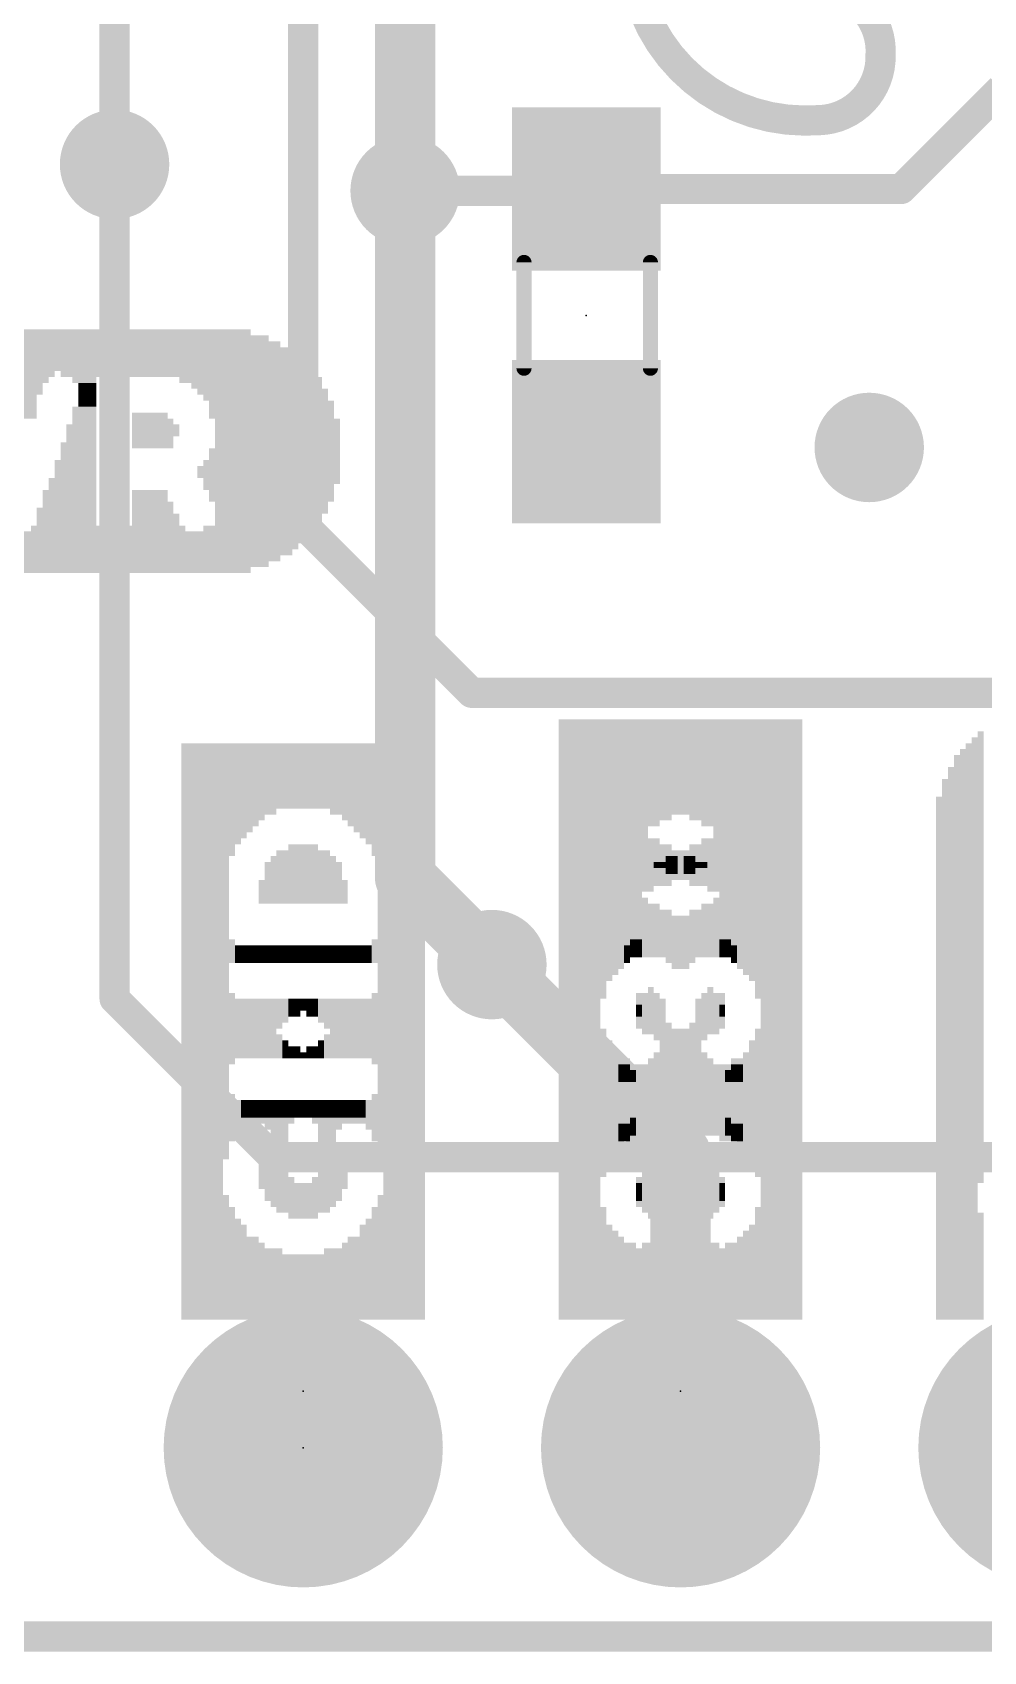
# Model space of a CAD drawing. Extents: x -27.9 to 58.7, y -12 to 40.1.
# Drawn here: x 5.8 to 12.2, y -0.1 to 10.79 of the extents above; entities that cross this region are included whole.
import ezdxf

# ---------------------------------------------------------------- set-up
doc = ezdxf.new("R2010")
doc.units = 0
for name, color, linetype in [('1', 12, 'CONTINUOUS'), ('16', 132, 'CONTINUOUS'), ('17', 110, 'CONTINUOUS'), ('18', 110, 'CONTINUOUS'), ('20', 31, 'CONTINUOUS'), ('21', 41, 'CONTINUOUS'), ('22', 40, 'CONTINUOUS'), ('23', 53, 'CONTINUOUS'), ('24', 53, 'CONTINUOUS'), ('51', 53, 'CONTINUOUS')]:
    doc.layers.add(name, color=color, linetype=linetype)

# ---------------------------------------------------------------- blocks, each defined once
blk = doc.blocks.new('RECT')
blk.add_solid([(-0.5, -0.5), (0.5, -0.5), (-0.5, 0.5), (0.5, 0.5)])
blk = doc.blocks.new('ROUNDP')
at = {"const_width": 0.5}
blk.add_lwpolyline([(0, -0.25, 1), (0, 0.25, 1), (0, -0.25)], format="xyb", dxfattribs=at)
blk = doc.blocks.new('ROUNDV')
at = {"const_width": 0.5}
blk.add_lwpolyline([(0, -0.25, 1), (0, 0.25, 1), (0, -0.25)], format="xyb", dxfattribs=at)

msp = doc.modelspace()

# ---------------------------------------------------------------- linework, layer by layer
at = {"layer": '1'}
for points, const_width in [([(8.3058, 12.9032), (8.3058, 9.7282)], 0.4064), ([(7.62, 11.938), (7.62, 7.4839)], 0.2032), ([(6.35, 10.8966), (6.35, 9.906)], 0.2032), ([(11.645, 9.74), (12.319, 10.414)], 0.2032), ([(9.5132, 9.7282), (8.3058, 9.7282)], 0.2032), ([(9.525, 9.74), (9.5132, 9.7282)], 0.2032), ([(9.525, 9.74), (11.645, 9.74)], 0.2032), ([(7.62, 7.4839), (8.7539, 6.35)], 0.2032), ([(8.7539, 6.35), (12.7, 6.35)], 0.2032), ([(10.16, 3.2512), (8.89, 4.5212)], 0.4064), ([(10.16, 1.27), (10.16, 3.2512)], 0.4064), ([(0, 0), (25.4, 0)], 0.2032)]:
    msp.add_lwpolyline(points, dxfattribs=dict(at, const_width=const_width))
for points, const_width in [([(6.2992, 9.906, 1), (6.4008, 9.906)], 0.1016), ([(8.2042, 9.7282, 1), (8.4074, 9.7282)], 0.2032), ([(8.3058, 9.779, 1), (8.3058, 9.6774)], 0.1016), ([(9.4773, 9.7641, 1), (9.5491, 9.6923)], 0.1016), ([(9.525, 9.7908, 1), (9.525, 9.6892)], 0.1016), ([(9.5609, 9.7041, 1), (9.4891, 9.7759)], 0.1016), ([(9.5132, 9.6774, 1), (9.5132, 9.779)], 0.1016), ([(11.6091, 9.7759, 1), (11.6809, 9.7041)], 0.1016), ([(11.645, 9.6892, 1), (11.645, 9.7908)], 0.1016), ([(7.6559, 7.5198, 1), (7.5841, 7.4479)], 0.1016), ([(7.5692, 7.4839, 1), (7.6708, 7.4839)], 0.1016), ([(8.7539, 6.4008, 1), (8.7539, 6.2992)], 0.1016), ([(8.7179, 6.3141, 1), (8.7898, 6.3859)], 0.1016), ([(8.9618, 4.593, 1), (8.8182, 4.4494)], 0.2032), ([(10.2616, 3.2512, 1), (10.0584, 3.2512)], 0.2032), ([(10.0882, 3.1794, 1), (10.2318, 3.323)], 0.2032), ([(10.0584, 1.27, 1), (10.2616, 1.27)], 0.2032)]:
    msp.add_lwpolyline(points, format="xyb", dxfattribs=dict(at, const_width=const_width))
at = {"layer": '16'}
for points, const_width in [([(6.35, 9.906), (6.35, 4.291)], 0.2032), ([(8.3058, 9.7282), (8.3058, 5.1054)], 0.4064), ([(8.3058, 5.1054), (8.89, 4.5212)], 0.4064), ([(6.35, 4.291), (7.4152, 3.2258)], 0.2032), ([(7.4152, 3.2258), (13.2842, 3.2258)], 0.2032), ([(0, 0), (25.4, 0)], 0.2032)]:
    msp.add_lwpolyline(points, dxfattribs=dict(at, const_width=const_width))
for points, const_width in [([(6.4008, 9.906, 1), (6.2992, 9.906)], 0.1016), ([(8.4074, 9.7282, 1), (8.2042, 9.7282)], 0.2032), ([(8.3776, 5.1772, 1), (8.234, 5.0336)], 0.2032), ([(8.2042, 5.1054, 1), (8.4074, 5.1054)], 0.2032), ([(8.8182, 4.4494, 1), (8.9618, 4.593)], 0.2032), ([(6.3859, 4.3269, 1), (6.3141, 4.2551)], 0.1016), ([(6.2992, 4.291, 1), (6.4008, 4.291)], 0.1016), ([(7.4152, 3.2766, 1), (7.4152, 3.175)], 0.1016), ([(7.3793, 3.1899, 1), (7.4511, 3.2617)], 0.1016)]:
    msp.add_lwpolyline(points, format="xyb", dxfattribs=dict(at, const_width=const_width))
at = {"layer": '20'}
for points, const_width in [([(9.8298, 11.3792, 0.4142), (10.9906, 10.2006)], 0.2032), ([(11.5062, 10.6426, 0.4142), (11.1125, 11.0871)], 0.2032), ([(11.0922, 10.2032, 0.4142), (11.5062, 10.6426)], 0.2032), ([(11.557, 10.6441, 1), (11.4554, 10.6411)], 0.1016), ([(11.4555, 10.6457, 1), (11.5569, 10.6395)], 0.1016), ([(10.9893, 10.2514, 1), (10.9918, 10.1499)], 0.1016), ([(10.9902, 10.1498, 1), (10.991, 10.2514)], 0.1016), ([(11.0907, 10.254, 1), (11.0937, 10.1524)], 0.1016), ([(11.0934, 10.1524, 1), (11.0909, 10.254)], 0.1016)]:
    msp.add_lwpolyline(points, format="xyb", dxfattribs=dict(at, const_width=const_width))
at = {"layer": '20', "const_width": 0.2032}
for points in [[(11.0922, 10.2032), (10.9906, 10.2006)], [(25.4, 0), (0, 0)]]:
    msp.add_lwpolyline(points, dxfattribs=at)
at = {"layer": '23'}
for p in [(9.525, 8.89), (7.62, 1.651), (10.16, 1.651), (7.62, 1.27)]:
    msp.add_point(p, dxfattribs=at)
at = {"layer": '24'}
for p in [(7.62, 1.651), (10.16, 1.651)]:
    msp.add_point(p, dxfattribs=at)
at = {"layer": '51', "const_width": 0.1016}
for points in [[(9.106, 9.246), (9.106, 8.534)], [(9.957, 9.246), (9.957, 8.534)]]:
    msp.add_lwpolyline(points, dxfattribs=at)
at = {"layer": '51', "const_width": 0.0508}
for points in [[(9.1314, 9.246, 1), (9.0806, 9.246)], [(9.9824, 9.246, 1), (9.9316, 9.246)], [(9.0806, 8.534, 1), (9.1314, 8.534)], [(9.9316, 8.534, 1), (9.9824, 8.534)]]:
    msp.add_lwpolyline(points, format="xyb", dxfattribs=at)

# ---------------------------------------------------------------- block references
at = {"layer": '1', "xscale": 1.1, "rotation": 270}
for p in [(9.525, 9.74), (9.525, 8.04)]:
    msp.add_blockref('RECT', p, dxfattribs=at)
at = {"layer": '17', "xscale": 1.8796, "yscale": 1.8796, "rotation": 90}
for p in [(7.62, 1.27), (7.62, 1.27), (10.16, 1.27), (10.16, 1.27), (12.7, 1.27), (12.7, 1.27)]:
    msp.add_blockref('ROUNDP', p, dxfattribs=at)
at = {"layer": '18', "xscale": 0.7366, "yscale": 0.7366}
for p in [(6.35, 9.906), (6.35, 9.906), (8.3058, 9.7282), (8.3058, 9.7282), (11.43, 8.001), (11.43, 8.001), (8.89, 4.5212), (8.89, 4.5212)]:
    msp.add_blockref('ROUNDV', p, dxfattribs=at)
at = {"layer": '21', "yscale": 0.04}
for p, xscale in [((5.4464, 8.7356), 3.88), ((5.4464, 8.7756), 3.64), ((5.4464, 8.6156), 4.28), ((5.4464, 8.6556), 4.2), ((5.4464, 8.6956), 4.04), ((5.4464, 8.5356), 4.44), ((5.4464, 8.5756), 4.36), ((5.4264, 8.4956), 1.04), ((6.8464, 8.4956), 1.72), ((5.7064, 8.4556), 0.4), ((5.7064, 8.4156), 0.32), ((5.7064, 8.3756), 0.32), ((6.1464, 8.4556), 0.16), ((6.1664, 8.4156), 0.12), ((6.1664, 8.3756), 0.12), ((7.2664, 8.4556), 0.96), ((7.3064, 8.4156), 0.88), ((7.3464, 8.3756), 0.88), ((5.6864, 8.3356), 0.28), ((5.7064, 8.2956), 0.24), ((6.1664, 8.3356), 0.12), ((6.1664, 8.2956), 0.12), ((7.3664, 8.3356), 0.84), ((7.4064, 8.2956), 0.84), ((5.7064, 8.2556), 0.24), ((5.7064, 8.2156), 0.24), ((6.1464, 8.2556), 0.16), ((6.1464, 8.2156), 0.16), ((6.1464, 8.1756), 0.16), ((6.5864, 8.2156), 0.24), ((6.6064, 8.1756), 0.28), ((7.4064, 8.2556), 0.84), ((7.4064, 8.2156), 0.84), ((7.4464, 8.1756), 0.84), ((6.1264, 8.1356), 0.2), ((6.1264, 8.0956), 0.2), ((6.1264, 8.0556), 0.2), ((6.6264, 8.1356), 0.32), ((6.6264, 8.0956), 0.32), ((6.6064, 8.0556), 0.28), ((7.4464, 8.1356), 0.84), ((7.4464, 8.0956), 0.84), ((7.4464, 8.0556), 0.84), ((6.1064, 8.0156), 0.24), ((6.1064, 7.9756), 0.24), ((6.1064, 7.9356), 0.24), ((6.6064, 8.0156), 0.28), ((7.4264, 7.9756), 0.88), ((7.4264, 7.9356), 0.88), ((7.4464, 8.0156), 0.84), ((6.0864, 7.8956), 0.28), ((6.0864, 7.8556), 0.28), ((7.3864, 7.8556), 0.96), ((7.4064, 7.8956), 0.92), ((6.0664, 7.7756), 0.32), ((6.0664, 7.7356), 0.32), ((6.0864, 7.8156), 0.28), ((7.3864, 7.8156), 0.96), ((7.4064, 7.7756), 0.92), ((7.3864, 7.7356), 0.88), ((6.0464, 7.6956), 0.36), ((6.0464, 7.6556), 0.36), ((6.0464, 7.6156), 0.36), ((6.5864, 7.6956), 0.24), ((6.5864, 7.6556), 0.24), ((6.6064, 7.6156), 0.28), ((7.4064, 7.6956), 0.84), ((7.4064, 7.6556), 0.84), ((7.4064, 7.6156), 0.76), ((6.0264, 7.5756), 0.4), ((6.0264, 7.5356), 0.4), ((6.6064, 7.5756), 0.28), ((6.6264, 7.5356), 0.32), ((7.4064, 7.5756), 0.76), ((7.3864, 7.5356), 0.72), ((5.4464, 7.4156), 4.44), ((6.0264, 7.4556), 0.48), ((6.0264, 7.4956), 0.4), ((6.6264, 7.4556), 0.4), ((6.6264, 7.4956), 0.32), ((7.3264, 7.4556), 0.76), ((7.3864, 7.4956), 0.72), ((5.4464, 7.3756), 4.36), ((5.4464, 7.3356), 4.28), ((5.4464, 7.2956), 4.2), ((5.4464, 7.2556), 4.04), ((5.4464, 7.2156), 3.88), ((5.4464, 7.1756), 3.64)]:
    msp.add_blockref('RECT', p, dxfattribs=dict(at, xscale=xscale))
at = {"layer": '21', "yscale": 0.04, "rotation": 90}
for p, xscale in [((9.36, 4.151), 4.04), ((9.4, 4.151), 4.04), ((9.44, 4.151), 4.04), ((9.48, 4.151), 4.04), ((9.52, 4.151), 4.04), ((9.56, 4.151), 4.04), ((9.6, 4.151), 4.04), ((9.64, 5.231), 1.88), ((9.68, 5.931), 0.48), ((9.72, 5.951), 0.44), ((9.76, 5.951), 0.44), ((9.8, 5.951), 0.44), ((9.84, 5.931), 0.48), ((9.88, 5.931), 0.48), ((9.92, 5.911), 0.52), ((9.96, 5.911), 0.52), ((10, 5.891), 0.56), ((10.04, 5.891), 0.56), ((10.08, 5.871), 0.6), ((10.12, 5.871), 0.6), ((10.16, 5.851), 0.64), ((10.2, 5.851), 0.64), ((10.24, 5.831), 0.68), ((10.28, 5.831), 0.68), ((10.32, 5.811), 0.72), ((10.36, 5.811), 0.72), ((10.4, 5.791), 0.76), ((10.44, 5.791), 0.76), ((10.48, 5.771), 0.8), ((10.52, 5.771), 0.8), ((10.56, 5.751), 0.84), ((10.6, 5.751), 0.84), ((10.64, 5.731), 0.88), ((10.68, 5.711), 0.92), ((10.72, 4.151), 4.04), ((10.76, 4.151), 4.04), ((10.8, 4.151), 4.04), ((10.84, 4.151), 4.04), ((10.88, 4.151), 4.04), ((10.92, 4.151), 4.04), ((10.96, 4.151), 4.04), ((6.82, 4.071), 3.88), ((6.86, 4.071), 3.88), ((6.9, 4.071), 3.88), ((6.94, 4.071), 3.88), ((6.98, 4.071), 3.88), ((7.02, 4.071), 3.88), ((7.06, 4.071), 3.88), ((7.1, 4.611), 2.8), ((7.14, 5.631), 0.76), ((7.18, 5.671), 0.68), ((7.22, 5.691), 0.64), ((7.26, 5.711), 0.6), ((7.3, 5.731), 0.56), ((7.34, 5.751), 0.52), ((7.38, 5.771), 0.48), ((7.42, 5.771), 0.48), ((7.46, 5.791), 0.44), ((7.5, 5.791), 0.44), ((7.54, 5.791), 0.44), ((7.58, 5.791), 0.44), ((7.62, 5.791), 0.44), ((7.66, 5.791), 0.44), ((7.7, 5.791), 0.44), ((7.74, 5.791), 0.44), ((7.78, 5.791), 0.44), ((7.82, 5.771), 0.48), ((7.86, 5.771), 0.48), ((7.9, 5.751), 0.52), ((7.94, 5.751), 0.52), ((7.98, 5.731), 0.56), ((8.02, 5.711), 0.6), ((8.06, 5.691), 0.64), ((8.1, 5.651), 0.72), ((8.14, 5.591), 0.84), ((8.18, 4.071), 3.88), ((8.22, 4.071), 3.88), ((8.26, 4.071), 3.88), ((8.3, 4.071), 3.88), ((8.34, 4.071), 3.88), ((8.38, 4.071), 3.88), ((8.42, 4.071), 3.88), ((12.1, 4.071), 3.88), ((12.14, 4.091), 3.92), ((12.18, 4.571), 3.04), ((12.02, 4.031), 3.8), ((12.06, 4.051), 3.84), ((11.98, 3.991), 3.72), ((11.94, 3.951), 3.64), ((11.9, 3.891), 3.52), ((9.68, 5.191), 0.6), ((9.72, 5.191), 0.6), ((9.76, 5.191), 0.52), ((9.8, 5.191), 0.52), ((9.84, 5.211), 0.48), ((9.88, 5.191), 0.44), ((9.92, 5.211), 0.4), ((9.96, 5.191), 0.36), ((10, 5.211), 0.32), ((7.46, 5.091), 0.32), ((7.5, 5.111), 0.36), ((7.54, 5.131), 0.4), ((7.58, 5.131), 0.4), ((7.62, 5.131), 0.4), ((7.66, 5.131), 0.4), ((7.7, 5.131), 0.4), ((7.74, 5.111), 0.36), ((7.78, 5.111), 0.36), ((7.82, 5.091), 0.32), ((10.04, 5.191), 0.28), ((10.08, 5.191), 0.28), ((10.12, 5.191), 0.2), ((10.16, 5.191), 0.2), ((10.2, 5.191), 0.12), ((10.24, 5.191), 0.12), ((7.38, 5.051), 0.24), ((7.42, 5.071), 0.28), ((7.86, 5.071), 0.28), ((10.28, 5.191), 0.04), ((10.32, 5.191), 0.04), ((10.68, 4.751), 0.76), ((7.9, 5.011), 0.16), ((10.56, 4.791), 0.52), ((10.6, 4.771), 0.56), ((10.64, 4.771), 0.64), ((10.32, 4.771), 0.32), ((10.36, 4.771), 0.32), ((10.4, 4.791), 0.36), ((10.44, 4.791), 0.36), ((10.48, 4.791), 0.44), ((10.52, 4.791), 0.44), ((10.08, 4.671), 0.28), ((10.12, 4.651), 0.32), ((10.16, 4.671), 0.36), ((10.2, 4.691), 0.32), ((10.24, 4.731), 0.32), ((10.28, 4.731), 0.32), ((7.14, 4.611), 0.16), ((8.1, 4.611), 0.16), ((8.14, 4.591), 0.2), ((9.68, 4.551), 0.28), ((9.84, 4.631), 0.12), ((9.88, 4.631), 0.12), ((9.92, 4.651), 0.16), ((9.96, 4.651), 0.16), ((10, 4.671), 0.2), ((10.04, 4.671), 0.2), ((7.18, 4.591), 0.12), ((7.22, 4.591), 0.12), ((7.26, 4.591), 0.12), ((7.3, 4.591), 0.12), ((7.34, 4.591), 0.12), ((7.38, 4.591), 0.12), ((7.42, 4.591), 0.12), ((7.46, 4.591), 0.12), ((7.5, 4.591), 0.12), ((7.54, 4.591), 0.12), ((7.58, 4.591), 0.12), ((7.62, 4.591), 0.12), ((7.66, 4.591), 0.12), ((7.7, 4.591), 0.12), ((7.74, 4.591), 0.12), ((7.78, 4.591), 0.12), ((7.82, 4.591), 0.12), ((7.86, 4.591), 0.12), ((7.9, 4.591), 0.12), ((7.94, 4.591), 0.12), ((7.98, 4.591), 0.12), ((8.02, 4.591), 0.12), ((8.06, 4.591), 0.12), ((9.72, 4.551), 0.2), ((9.76, 4.571), 0.16), ((9.8, 4.591), 0.12), ((10.36, 4.211), 0.32), ((7.14, 4.091), 0.48), ((7.18, 4.091), 0.4), ((7.22, 4.111), 0.36), ((7.26, 4.111), 0.36), ((7.3, 4.131), 0.32), ((7.34, 4.151), 0.28), ((7.38, 4.171), 0.24), ((7.42, 4.171), 0.24), ((7.46, 4.191), 0.2), ((7.5, 4.211), 0.16), ((7.54, 4.231), 0.12), ((7.58, 4.231), 0.12), ((7.62, 4.251), 0.08), ((7.66, 4.271), 0.04), ((8.06, 4.071), 0.36), ((8.1, 4.071), 0.44), ((8.14, 4.091), 0.48), ((9.88, 4.211), 0.08), ((9.92, 4.211), 0.24), ((9.96, 4.211), 0.24), ((10, 4.171), 0.24), ((10.28, 3.831), 0.92), ((10.32, 4.171), 0.32), ((10.4, 4.191), 0.28), ((10.44, 4.211), 0.24), ((7.94, 4.031), 0.28), ((7.98, 4.051), 0.32), ((8.02, 4.051), 0.32), ((7.78, 3.971), 0.16), ((7.82, 3.991), 0.2), ((7.86, 3.991), 0.2), ((7.9, 4.011), 0.24), ((10.04, 3.731), 0.8), ((10.08, 3.711), 0.76), ((10.12, 3.691), 0.8), ((10.16, 3.671), 0.84), ((10.2, 3.691), 0.8), ((10.24, 3.731), 0.8), ((7.62, 3.911), 0.04), ((7.66, 3.931), 0.08), ((7.7, 3.931), 0.08), ((7.74, 3.951), 0.12), ((9.68, 3.591), 0.84), ((9.72, 3.591), 0.68), ((10, 3.651), 0.56), ((10.64, 3.831), 0.2), ((10.68, 3.851), 0.32), ((9.76, 3.591), 0.6), ((9.8, 3.611), 0.56), ((9.84, 3.591), 0.52), ((9.88, 3.591), 0.52), ((9.92, 3.611), 0.48), ((9.96, 3.631), 0.52), ((10.32, 3.611), 0.48), ((10.52, 3.791), 0.12), ((10.56, 3.791), 0.12), ((10.6, 3.811), 0.16), ((10.36, 3.591), 0.44), ((10.4, 3.591), 0.44), ((10.44, 3.731), 0.16), ((10.48, 3.771), 0.08), ((7.14, 3.491), 0.32), ((7.18, 3.511), 0.2), ((7.22, 3.531), 0.16), ((7.26, 3.531), 0.16), ((7.3, 3.531), 0.16), ((7.34, 3.531), 0.16), ((7.38, 3.511), 0.2), ((7.42, 3.251), 0.72), ((7.46, 3.231), 0.76), ((7.5, 3.231), 0.76), ((7.54, 3.531), 0.16), ((7.58, 3.551), 0.12), ((7.62, 3.551), 0.12), ((7.66, 3.551), 0.12), ((7.7, 3.551), 0.12), ((7.74, 3.551), 0.12), ((7.78, 3.551), 0.12), ((7.82, 3.551), 0.12), ((7.86, 3.551), 0.12), ((7.9, 3.551), 0.12), ((7.94, 3.551), 0.12), ((7.98, 3.551), 0.12), ((8.02, 3.551), 0.12), ((8.06, 3.531), 0.16), ((8.1, 3.531), 0.24), ((8.14, 3.491), 0.32), ((10.44, 3.451), 0.16), ((10.48, 3.431), 0.12), ((10.64, 3.371), 0.24), ((10.68, 3.331), 0.32), ((10.52, 3.391), 0.12), ((10.56, 3.391), 0.12), ((10.6, 3.371), 0.16), ((7.38, 3.111), 0.28), ((7.74, 3.051), 0.4), ((7.78, 3.051), 0.4), ((7.82, 3.071), 0.36), ((7.86, 3.091), 0.32), ((7.9, 3.111), 0.2), ((7.54, 2.951), 0.28), ((7.58, 2.931), 0.24), ((7.62, 2.931), 0.24), ((7.66, 2.931), 0.24), ((7.7, 2.931), 0.24), ((9.88, 2.991), 0.12), ((9.92, 2.991), 0.2), ((9.96, 2.971), 0.24), ((10, 2.951), 0.28), ((10.28, 2.591), 0.92), ((10.32, 2.971), 0.32), ((10.36, 2.971), 0.32), ((10.4, 2.991), 0.28), ((10.44, 2.991), 0.2), ((7.1, 2.551), 0.84), ((7.14, 2.511), 0.76), ((8.1, 2.491), 0.72), ((8.14, 2.531), 0.8), ((9.64, 2.511), 0.76), ((10.04, 2.511), 0.76), ((10.08, 2.511), 0.76), ((10.12, 2.511), 0.76), ((10.16, 2.511), 0.76), ((10.2, 2.511), 0.76), ((10.24, 2.511), 0.76), ((12.18, 2.491), 0.72), ((7.18, 2.471), 0.68), ((7.22, 2.451), 0.64), ((8.02, 2.431), 0.6), ((8.06, 2.451), 0.64), ((9.68, 2.451), 0.64), ((9.72, 2.431), 0.6), ((10, 2.431), 0.6), ((10.64, 2.431), 0.6), ((10.68, 2.451), 0.64), ((7.26, 2.411), 0.56), ((7.3, 2.411), 0.56), ((7.34, 2.391), 0.52), ((7.9, 2.391), 0.52), ((7.94, 2.391), 0.52), ((7.98, 2.411), 0.56), ((9.76, 2.411), 0.56), ((9.8, 2.391), 0.52), ((9.84, 2.391), 0.52), ((9.92, 2.391), 0.52), ((9.96, 2.391), 0.52), ((10.56, 2.391), 0.52), ((10.6, 2.411), 0.56), ((7.38, 2.371), 0.48), ((7.42, 2.371), 0.48), ((7.46, 2.371), 0.48), ((7.5, 2.351), 0.44), ((7.54, 2.351), 0.44), ((7.58, 2.351), 0.44), ((7.62, 2.351), 0.44), ((7.66, 2.351), 0.44), ((7.7, 2.351), 0.44), ((7.74, 2.351), 0.44), ((7.78, 2.371), 0.48), ((7.82, 2.371), 0.48), ((7.86, 2.371), 0.48), ((9.88, 2.371), 0.48), ((10.32, 2.371), 0.48), ((10.36, 2.351), 0.44), ((10.4, 2.351), 0.44), ((10.44, 2.371), 0.48), ((10.48, 2.371), 0.48), ((10.52, 2.371), 0.48)]:
    msp.add_blockref('RECT', p, dxfattribs=dict(at, xscale=xscale))
msp.add_blockref('RECT', (9.64, 3.591), dxfattribs=at)
at = {"layer": '22', "yscale": 0.04, "rotation": 90}
for p, xscale in [((9.36, 4.151), 4.04), ((9.4, 4.151), 4.04), ((9.44, 4.151), 4.04), ((9.48, 4.151), 4.04), ((9.52, 4.151), 4.04), ((9.56, 4.151), 4.04), ((9.6, 4.151), 4.04), ((9.64, 5.711), 0.92), ((9.68, 5.731), 0.88), ((9.72, 5.751), 0.84), ((9.76, 5.751), 0.84), ((9.8, 5.771), 0.8), ((9.84, 5.771), 0.8), ((9.88, 5.791), 0.76), ((9.92, 5.791), 0.76), ((9.96, 5.811), 0.72), ((10, 5.811), 0.72), ((10.04, 5.831), 0.68), ((10.08, 5.831), 0.68), ((10.12, 5.851), 0.64), ((10.16, 5.851), 0.64), ((10.2, 5.871), 0.6), ((10.24, 5.871), 0.6), ((10.28, 5.891), 0.56), ((10.32, 5.891), 0.56), ((10.36, 5.911), 0.52), ((10.4, 5.911), 0.52), ((10.44, 5.931), 0.48), ((10.48, 5.931), 0.48), ((10.52, 5.951), 0.44), ((10.56, 5.951), 0.44), ((10.6, 5.951), 0.44), ((10.64, 5.931), 0.48), ((10.68, 5.231), 1.88), ((10.72, 4.151), 4.04), ((10.76, 4.151), 4.04), ((10.8, 4.151), 4.04), ((10.84, 4.151), 4.04), ((10.88, 4.151), 4.04), ((10.92, 4.151), 4.04), ((10.96, 4.151), 4.04), ((6.82, 4.071), 3.88), ((6.86, 4.071), 3.88), ((6.9, 4.071), 3.88), ((6.94, 4.071), 3.88), ((6.98, 4.071), 3.88), ((7.02, 4.071), 3.88), ((7.06, 4.071), 3.88), ((7.1, 5.591), 0.84), ((7.14, 5.651), 0.72), ((7.18, 5.691), 0.64), ((7.22, 5.711), 0.6), ((7.26, 5.731), 0.56), ((7.3, 5.751), 0.52), ((7.34, 5.751), 0.52), ((7.38, 5.771), 0.48), ((7.42, 5.771), 0.48), ((7.46, 5.791), 0.44), ((7.5, 5.791), 0.44), ((7.54, 5.791), 0.44), ((7.58, 5.791), 0.44), ((7.62, 5.791), 0.44), ((7.66, 5.791), 0.44), ((7.7, 5.791), 0.44), ((7.74, 5.791), 0.44), ((7.78, 5.791), 0.44), ((7.82, 5.771), 0.48), ((7.86, 5.771), 0.48), ((7.9, 5.751), 0.52), ((7.94, 5.731), 0.56), ((7.98, 5.711), 0.6), ((8.02, 5.691), 0.64), ((8.06, 5.671), 0.68), ((8.1, 5.631), 0.76), ((8.14, 4.611), 2.8), ((8.18, 4.071), 3.88), ((8.22, 4.071), 3.88), ((8.26, 4.071), 3.88), ((8.3, 4.071), 3.88), ((8.34, 4.071), 3.88), ((8.38, 4.071), 3.88), ((8.42, 4.071), 3.88), ((12.1, 4.071), 3.88), ((12.14, 4.091), 3.92), ((12.18, 5.711), 0.76), ((12.02, 4.031), 3.8), ((12.06, 4.051), 3.84), ((11.98, 3.991), 3.72), ((11.94, 3.951), 3.64), ((11.9, 3.891), 3.52), ((10.48, 5.211), 0.48), ((10.52, 5.191), 0.52), ((10.56, 5.191), 0.52), ((10.6, 5.191), 0.6), ((10.64, 5.191), 0.6), ((10.32, 5.211), 0.32), ((10.36, 5.191), 0.36), ((10.4, 5.211), 0.4), ((10.44, 5.191), 0.44), ((7.42, 5.091), 0.32), ((7.46, 5.111), 0.36), ((7.5, 5.111), 0.36), ((7.54, 5.131), 0.4), ((7.58, 5.131), 0.4), ((7.62, 5.131), 0.4), ((7.66, 5.131), 0.4), ((7.7, 5.131), 0.4), ((7.74, 5.111), 0.36), ((7.78, 5.091), 0.32), ((10.08, 5.191), 0.12), ((10.12, 5.191), 0.12), ((10.16, 5.191), 0.2), ((10.2, 5.191), 0.2), ((10.24, 5.191), 0.28), ((10.28, 5.191), 0.28), ((7.38, 5.071), 0.28), ((7.82, 5.071), 0.28), ((7.86, 5.051), 0.24), ((9.64, 4.751), 0.76), ((10, 5.191), 0.04), ((10.04, 5.191), 0.04), ((12.18, 4.871), 0.6), ((7.34, 5.011), 0.16), ((9.68, 4.771), 0.64), ((9.72, 4.771), 0.56), ((9.76, 4.791), 0.52), ((9.8, 4.791), 0.44), ((9.84, 4.791), 0.44), ((9.88, 4.791), 0.36), ((9.92, 4.791), 0.36), ((9.96, 4.771), 0.32), ((10, 4.771), 0.32), ((10.04, 4.731), 0.32), ((10.08, 4.731), 0.32), ((10.12, 4.691), 0.32), ((10.16, 4.671), 0.36), ((10.2, 4.651), 0.32), ((10.24, 4.671), 0.28), ((7.1, 4.591), 0.2), ((7.14, 4.611), 0.16), ((8.1, 4.611), 0.16), ((10.28, 4.671), 0.2), ((10.32, 4.671), 0.2), ((10.36, 4.651), 0.16), ((10.4, 4.651), 0.16), ((10.44, 4.631), 0.12), ((10.48, 4.631), 0.12), ((10.64, 4.551), 0.28), ((7.18, 4.591), 0.12), ((7.22, 4.591), 0.12), ((7.26, 4.591), 0.12), ((7.3, 4.591), 0.12), ((7.34, 4.591), 0.12), ((7.38, 4.591), 0.12), ((7.42, 4.591), 0.12), ((7.46, 4.591), 0.12), ((7.5, 4.591), 0.12), ((7.54, 4.591), 0.12), ((7.58, 4.591), 0.12), ((7.62, 4.591), 0.12), ((7.66, 4.591), 0.12), ((7.7, 4.591), 0.12), ((7.74, 4.591), 0.12), ((7.78, 4.591), 0.12), ((7.82, 4.591), 0.12), ((7.86, 4.591), 0.12), ((7.9, 4.591), 0.12), ((7.94, 4.591), 0.12), ((7.98, 4.591), 0.12), ((8.02, 4.591), 0.12), ((8.06, 4.591), 0.12), ((10.52, 4.591), 0.12), ((10.56, 4.571), 0.16), ((10.6, 4.551), 0.2), ((9.96, 4.211), 0.32), ((12.18, 4.191), 0.44), ((7.1, 4.091), 0.48), ((7.14, 4.071), 0.44), ((7.18, 4.071), 0.36), ((7.58, 4.271), 0.04), ((7.62, 4.251), 0.08), ((7.66, 4.231), 0.12), ((7.7, 4.231), 0.12), ((7.74, 4.211), 0.16), ((7.78, 4.191), 0.2), ((7.82, 4.171), 0.24), ((7.86, 4.171), 0.24), ((7.9, 4.151), 0.28), ((7.94, 4.131), 0.32), ((7.98, 4.111), 0.36), ((8.02, 4.111), 0.36), ((8.06, 4.091), 0.4), ((8.1, 4.091), 0.48), ((9.88, 4.211), 0.24), ((9.92, 4.191), 0.28), ((10, 4.171), 0.32), ((10.04, 3.831), 0.92), ((10.32, 4.171), 0.24), ((10.36, 4.211), 0.24), ((10.4, 4.211), 0.24), ((10.44, 4.211), 0.08), ((7.22, 4.051), 0.32), ((7.26, 4.051), 0.32), ((7.3, 4.031), 0.28), ((7.34, 4.011), 0.24), ((7.38, 3.991), 0.2), ((7.42, 3.991), 0.2), ((7.46, 3.971), 0.16), ((10.08, 3.731), 0.8), ((10.12, 3.691), 0.8), ((10.16, 3.671), 0.84), ((10.2, 3.691), 0.8), ((10.24, 3.711), 0.76), ((10.28, 3.731), 0.8), ((7.5, 3.951), 0.12), ((7.54, 3.931), 0.08), ((7.58, 3.931), 0.08), ((7.62, 3.911), 0.04), ((9.64, 3.851), 0.32), ((9.68, 3.831), 0.2), ((10.32, 3.651), 0.56), ((10.6, 3.591), 0.68), ((10.64, 3.591), 0.84), ((9.72, 3.811), 0.16), ((9.76, 3.791), 0.12), ((9.8, 3.791), 0.12), ((10, 3.611), 0.48), ((10.36, 3.631), 0.52), ((10.4, 3.611), 0.48), ((10.44, 3.591), 0.52), ((10.48, 3.591), 0.52), ((10.52, 3.611), 0.56), ((10.56, 3.591), 0.6), ((9.84, 3.771), 0.08), ((9.88, 3.731), 0.16), ((9.92, 3.591), 0.44), ((9.96, 3.591), 0.44), ((7.1, 3.491), 0.32), ((7.14, 3.531), 0.24), ((7.18, 3.531), 0.16), ((7.22, 3.551), 0.12), ((7.26, 3.551), 0.12), ((7.3, 3.551), 0.12), ((7.34, 3.551), 0.12), ((7.38, 3.551), 0.12), ((7.42, 3.551), 0.12), ((7.46, 3.551), 0.12), ((7.5, 3.551), 0.12), ((7.54, 3.551), 0.12), ((7.58, 3.551), 0.12), ((7.62, 3.551), 0.12), ((7.66, 3.551), 0.12), ((7.7, 3.531), 0.16), ((7.74, 3.231), 0.76), ((7.78, 3.231), 0.76), ((7.82, 3.251), 0.72), ((7.86, 3.511), 0.2), ((7.9, 3.531), 0.16), ((7.94, 3.531), 0.16), ((7.98, 3.531), 0.16), ((8.02, 3.531), 0.16), ((8.06, 3.511), 0.2), ((8.1, 3.491), 0.32), ((9.64, 3.331), 0.32), ((9.68, 3.371), 0.24), ((9.84, 3.431), 0.12), ((9.88, 3.451), 0.16), ((12.18, 3.311), 0.36), ((9.72, 3.371), 0.16), ((9.76, 3.391), 0.12), ((9.8, 3.391), 0.12), ((7.34, 3.111), 0.2), ((7.38, 3.091), 0.32), ((7.42, 3.071), 0.36), ((7.46, 3.051), 0.4), ((7.5, 3.051), 0.4), ((7.86, 3.111), 0.28), ((7.54, 2.931), 0.24), ((7.58, 2.931), 0.24), ((7.62, 2.931), 0.24), ((7.66, 2.931), 0.24), ((7.7, 2.951), 0.28), ((9.88, 2.991), 0.2), ((9.92, 2.991), 0.28), ((9.96, 2.971), 0.32), ((10, 2.971), 0.32), ((10.04, 2.591), 0.92), ((10.32, 2.951), 0.28), ((10.36, 2.971), 0.24), ((10.4, 2.991), 0.2), ((10.44, 2.991), 0.12), ((8.14, 2.551), 0.84), ((7.1, 2.531), 0.8), ((7.14, 2.491), 0.72), ((8.1, 2.511), 0.76), ((10.08, 2.511), 0.76), ((10.12, 2.511), 0.76), ((10.16, 2.511), 0.76), ((10.2, 2.511), 0.76), ((10.24, 2.511), 0.76), ((10.28, 2.511), 0.76), ((10.68, 2.511), 0.76), ((7.18, 2.451), 0.64), ((7.22, 2.431), 0.6), ((8.02, 2.451), 0.64), ((8.06, 2.471), 0.68), ((9.64, 2.451), 0.64), ((9.68, 2.431), 0.6), ((10.32, 2.431), 0.6), ((10.6, 2.431), 0.6), ((10.64, 2.451), 0.64), ((12.18, 2.471), 0.68), ((7.26, 2.411), 0.56), ((7.3, 2.391), 0.52), ((7.34, 2.391), 0.52), ((7.9, 2.391), 0.52), ((7.94, 2.411), 0.56), ((7.98, 2.411), 0.56), ((9.72, 2.411), 0.56), ((9.76, 2.391), 0.52), ((10.36, 2.391), 0.52), ((10.4, 2.391), 0.52), ((10.48, 2.391), 0.52), ((10.52, 2.391), 0.52), ((10.56, 2.411), 0.56), ((7.38, 2.371), 0.48), ((7.42, 2.371), 0.48), ((7.46, 2.371), 0.48), ((7.5, 2.351), 0.44), ((7.54, 2.351), 0.44), ((7.58, 2.351), 0.44), ((7.62, 2.351), 0.44), ((7.66, 2.351), 0.44), ((7.7, 2.351), 0.44), ((7.74, 2.351), 0.44), ((7.78, 2.371), 0.48), ((7.82, 2.371), 0.48), ((7.86, 2.371), 0.48), ((9.8, 2.371), 0.48), ((9.84, 2.371), 0.48), ((9.88, 2.371), 0.48), ((9.92, 2.351), 0.44), ((9.96, 2.351), 0.44), ((10, 2.371), 0.48), ((10.44, 2.371), 0.48)]:
    msp.add_blockref('RECT', p, dxfattribs=dict(at, xscale=xscale))
msp.add_blockref('RECT', (10.68, 3.591), dxfattribs=at)
at = {"layer": '51', "xscale": 0.5001, "yscale": 0.95, "rotation": 270}
for p in [(9.5301, 9.4782), (9.5301, 8.3098)]:
    msp.add_blockref('RECT', p, dxfattribs=at)
at = {"layer": '51', "xscale": 0.508, "yscale": 0.508}
for p in [(7.62, 1.27), (10.16, 1.27)]:
    msp.add_blockref('RECT', p, dxfattribs=at)

doc.saveas('drawing.dxf')
